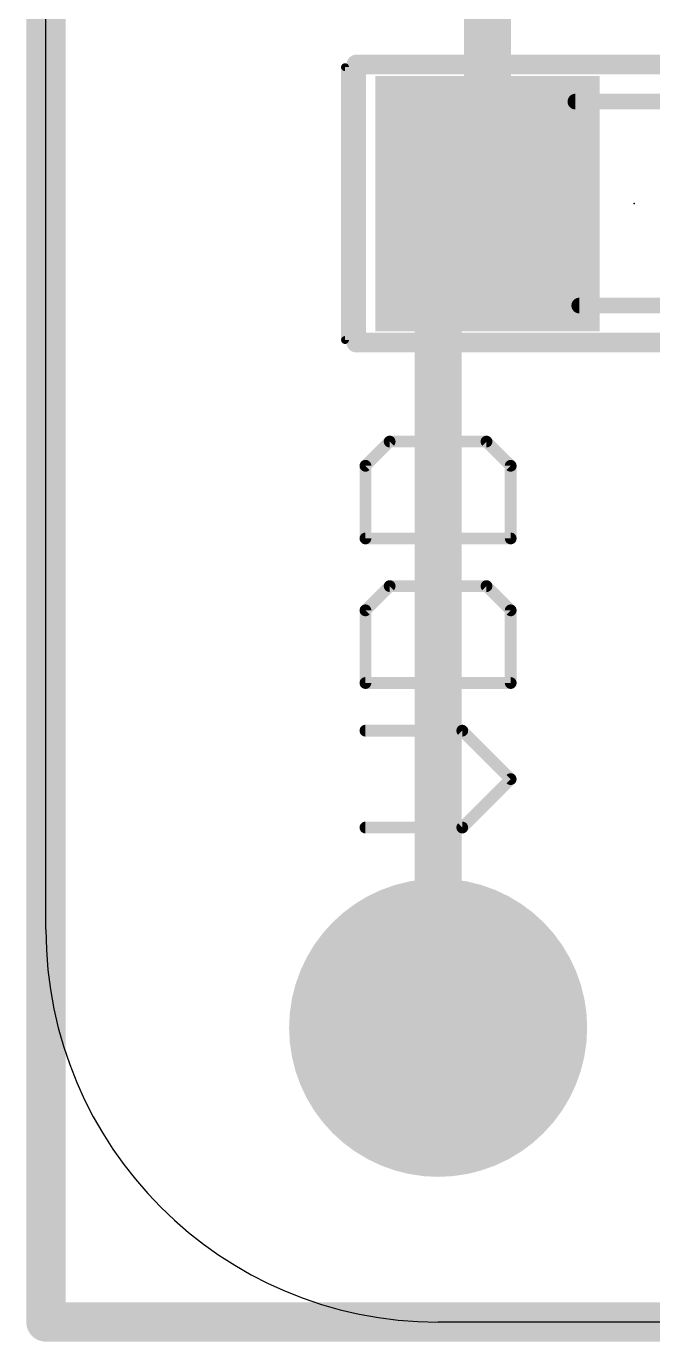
# Model space of a CAD drawing. Extents: x -0.1 to 28.1, y -0.3 to 17.1.
# Drawn here: x -0.13 to 3.93, y -0.25 to 8.26 of the extents above; entities that cross this region are included whole.
import ezdxf

# ---------------------------------------------------------------- set-up
doc = ezdxf.new("R2010")
doc.units = 0
for name, color, linetype in [('1', 12, 'CONTINUOUS'), ('16', 132, 'CONTINUOUS'), ('17', 110, 'CONTINUOUS'), ('20', 53, 'CONTINUOUS'), ('21', 40, 'CONTINUOUS'), ('23', 53, 'CONTINUOUS'), ('29', 253, 'CONTINUOUS'), ('39', 12, 'CONTINUOUS'), ('51', 253, 'CONTINUOUS')]:
    doc.layers.add(name, color=color, linetype=linetype)

# ---------------------------------------------------------------- blocks, each defined once
blk = doc.blocks.new('RECT')
blk.add_solid([(-0.5, -0.5), (0.5, -0.5), (-0.5, 0.5), (0.5, 0.5)])
blk = doc.blocks.new('ROUNDP')
at = {"const_width": 0.5}
blk.add_lwpolyline([(0, -0.25, 1), (0, 0.25, 1), (0, -0.25)], format="xyb", dxfattribs=at)

msp = doc.modelspace()

# ---------------------------------------------------------------- linework, layer by layer
at = {"layer": '1', "const_width": 0.3048}
for points in [[(2.86, 7.112), (2.86, 9.144)], [(2.54, 6.792), (2.86, 7.112)], [(2.54, 1.778), (2.54, 6.792)]]:
    msp.add_lwpolyline(points, dxfattribs=at)
at = {"layer": '1', "const_width": 0.1524}
for points in [[(2.9139, 7.0581, 1), (2.8061, 7.1659)], [(2.7838, 7.112, 1), (2.9362, 7.112)], [(2.6162, 6.792, 1), (2.4638, 6.792)], [(2.4861, 6.8459, 1), (2.5939, 6.7381)], [(2.4638, 1.778, 1), (2.6162, 1.778)]]:
    msp.add_lwpolyline(points, format="xyb", dxfattribs=at)
at = {"layer": '16', "const_width": 0.254}
for points in [[(0, -0.127), (0, 17.018)], [(27.94, -0.127), (0, -0.127)]]:
    msp.add_lwpolyline(points, dxfattribs=at)
at = {"layer": '16', "const_width": 0.127}
for points in [[(0, -0.0635, 1), (0, -0.1905)], [(-0.0635, -0.127, 1), (0.0635, -0.127)]]:
    msp.add_lwpolyline(points, format="xyb", dxfattribs=at)
at = {"layer": '20'}
for p, q in [((0, 2.413), (0, 14.478)), ((25.4, -0.127), (2.54, -0.127))]:
    msp.add_line(p, q, dxfattribs=at)
msp.add_arc((2.54, 2.413), 2.54, 180, 270, dxfattribs=at)
at = {"layer": '21'}
for points, const_width in [([(2.01, 6.212), (2.01, 8.012)], 0.127), ([(2.01, 8.012), (5.61, 8.012)], 0.127), ([(5.61, 6.212), (2.01, 6.212)], 0.127), ([(2.2261, 5.5716), (2.0693, 5.4149)], 0.0762), ([(2.8531, 5.5716), (2.2261, 5.5716)], 0.0762), ([(3.0099, 5.4149), (2.8531, 5.5716)], 0.0762), ([(2.0693, 5.4149), (2.0693, 4.9446)], 0.0762), ([(3.0099, 4.9446), (3.0099, 5.4149)], 0.0762), ([(2.0693, 4.9446), (3.0099, 4.9446)], 0.0762), ([(2.2261, 4.6361), (2.0693, 4.4794)], 0.0762), ([(2.8531, 4.6361), (2.2261, 4.6361)], 0.0762), ([(3.0099, 4.4794), (2.8531, 4.6361)], 0.0762), ([(2.0693, 4.4794), (2.0693, 4.0091)], 0.0762), ([(3.0099, 4.0091), (3.0099, 4.4794)], 0.0762), ([(2.0693, 4.0091), (3.0099, 4.0091)], 0.0762), ([(2.6964, 3.7006), (2.0693, 3.7006)], 0.0762), ([(3.0099, 3.3871), (2.6964, 3.7006)], 0.0762), ([(2.6964, 3.0735), (3.0099, 3.3871)], 0.0762), ([(2.0693, 3.0735), (2.6964, 3.0735)], 0.0762)]:
    msp.add_lwpolyline(points, dxfattribs=dict(at, const_width=const_width))
for points, const_width in [([(2.0418, 8.012, 1), (1.9783, 8.012)], 0.0635), ([(2.01, 8.0438, 1), (2.01, 7.9803)], 0.0635), ([(2.01, 6.2438, 1), (2.01, 6.1803)], 0.0635), ([(1.9783, 6.212, 1), (2.0418, 6.212)], 0.0635), ([(2.2261, 5.5907, 1), (2.2261, 5.5526)], 0.0381), ([(2.2395, 5.5582, 1), (2.2126, 5.5851)], 0.0381), ([(2.8666, 5.5851, 1), (2.8397, 5.5582)], 0.0381), ([(2.8531, 5.5526, 1), (2.8531, 5.5907)], 0.0381), ([(2.0883, 5.4149, 1), (2.0502, 5.4149)], 0.0381), ([(3.029, 5.4149, 1), (2.9909, 5.4149)], 0.0381), ([(2.0558, 5.4284, 1), (2.0828, 5.4014)], 0.0381), ([(2.9964, 5.4014, 1), (3.0234, 5.4284)], 0.0381), ([(2.0502, 4.9446, 1), (2.0883, 4.9446)], 0.0381), ([(2.0693, 4.9636, 1), (2.0693, 4.9255)], 0.0381), ([(2.9909, 4.9446, 1), (3.029, 4.9446)], 0.0381), ([(3.0099, 4.9255, 1), (3.0099, 4.9636)], 0.0381), ([(2.2261, 4.6552, 1), (2.2261, 4.6171)], 0.0381), ([(2.2395, 4.6227, 1), (2.2126, 4.6496)], 0.0381), ([(2.8666, 4.6496, 1), (2.8397, 4.6227)], 0.0381), ([(2.8531, 4.6171, 1), (2.8531, 4.6552)], 0.0381), ([(2.0883, 4.4794, 1), (2.0502, 4.4794)], 0.0381), ([(3.029, 4.4794, 1), (2.9909, 4.4794)], 0.0381), ([(2.0558, 4.4928, 1), (2.0828, 4.4659)], 0.0381), ([(2.9964, 4.4659, 1), (3.0234, 4.4928)], 0.0381), ([(2.0502, 4.0091, 1), (2.0883, 4.0091)], 0.0381), ([(2.0693, 4.0281, 1), (2.0693, 3.99)], 0.0381), ([(2.9909, 4.0091, 1), (3.029, 4.0091)], 0.0381), ([(3.0099, 3.99, 1), (3.0099, 4.0281)], 0.0381), ([(2.0693, 3.7197, 1), (2.0693, 3.6816)], 0.0381), ([(2.7098, 3.7141, 1), (2.6829, 3.6871)], 0.0381), ([(2.6964, 3.6816, 1), (2.6964, 3.7197)], 0.0381), ([(3.0234, 3.3736, 1), (2.9964, 3.4005)], 0.0381), ([(2.9964, 3.3736, 1), (3.0234, 3.4005)], 0.0381), ([(2.0693, 3.0926, 1), (2.0693, 3.0545)], 0.0381), ([(2.6829, 3.087, 1), (2.7098, 3.0601)], 0.0381), ([(2.6964, 3.0545, 1), (2.6964, 3.0926)], 0.0381)]:
    msp.add_lwpolyline(points, format="xyb", dxfattribs=dict(at, const_width=const_width))
at = {"layer": '23'}
msp.add_point((3.81, 7.112), dxfattribs=at)
at = {"layer": '39', "const_width": 0.0508}
for points in [[(1.937, 7.995), (5.683, 7.995)], [(1.937, 6.229), (1.937, 7.995)], [(5.683, 6.229), (1.937, 6.229)]]:
    msp.add_lwpolyline(points, dxfattribs=at)
at = {"layer": '39', "const_width": 0.0254}
for points in [[(1.937, 8.0077, 1), (1.937, 7.9823)], [(1.9497, 7.995, 1), (1.9243, 7.995)], [(1.937, 6.2417, 1), (1.937, 6.2163)], [(1.9243, 6.229, 1), (1.9497, 6.229)]]:
    msp.add_lwpolyline(points, format="xyb", dxfattribs=at)
at = {"layer": '51', "const_width": 0.1016}
for points in [[(3.429, 7.772), (4.191, 7.772)], [(3.454, 6.452), (4.191, 6.452)]]:
    msp.add_lwpolyline(points, dxfattribs=at)
at = {"layer": '51', "const_width": 0.0508}
for points in [[(3.429, 7.7974, 1), (3.429, 7.7466)], [(3.454, 6.4774, 1), (3.454, 6.4266)]]:
    msp.add_lwpolyline(points, format="xyb", dxfattribs=at)

# ---------------------------------------------------------------- block references
at = {"layer": '1', "xscale": 1.3, "yscale": 1.5}
msp.add_blockref('RECT', (2.86, 7.112), dxfattribs=at)
at = {"layer": '17', "xscale": 1.778, "yscale": 1.778, "rotation": 270}
msp.add_blockref('ROUNDP', (2.54, 1.778), dxfattribs=at)
msp.add_blockref('ROUNDP', (2.54, 1.778), dxfattribs=at)
at = {"layer": '29', "xscale": 1.4524, "yscale": 1.6524}
msp.add_blockref('RECT', (2.86, 7.112), dxfattribs=at)
at = {"layer": '29', "xscale": 1.9304, "yscale": 1.9304, "rotation": 270}
msp.add_blockref('ROUNDP', (2.54, 1.778), dxfattribs=at)
at = {"layer": '51', "xscale": 0.7501, "yscale": 1.4501}
msp.add_blockref('RECT', (3.0929, 7.1132), dxfattribs=at)
at = {"layer": '51', "xscale": 0.508, "yscale": 0.508, "rotation": 180}
msp.add_blockref('RECT', (2.54, 1.778), dxfattribs=at)

doc.saveas('drawing.dxf')
